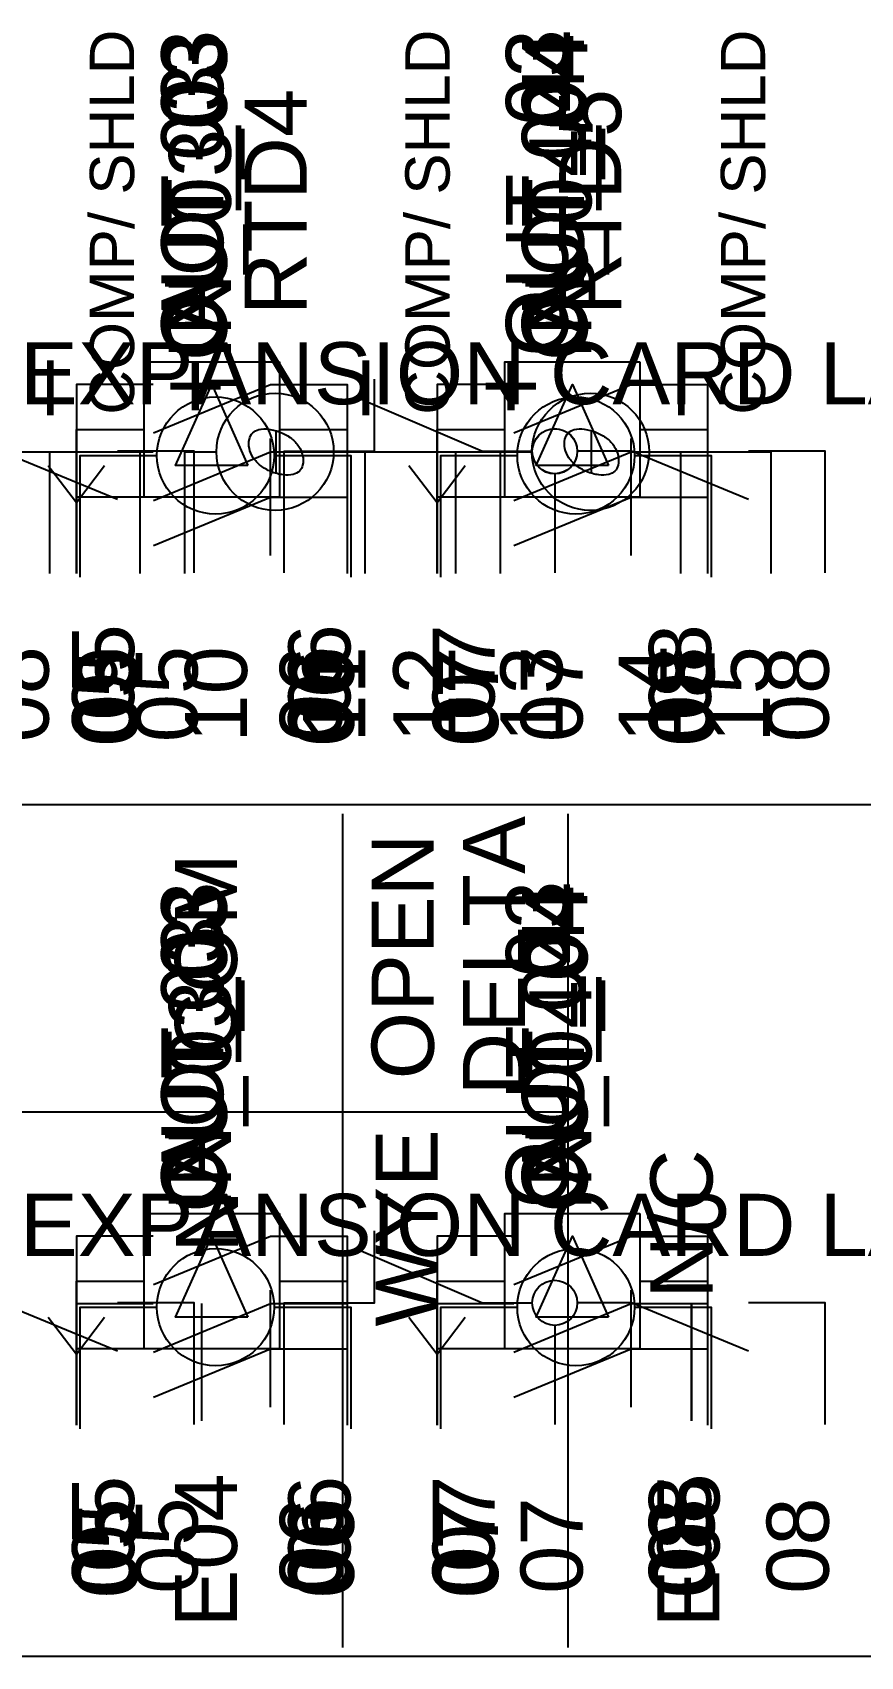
# Model space of a CAD drawing. Extents: x 0.5 to 23.7, y 0.2 to 17.2.
# Drawn here: x 10.523 to 11.441, y 3.487 to 5.289 of the extents above; entities that cross this region are included whole.
import ezdxf

# ---------------------------------------------------------------- set-up
doc = ezdxf.new("R2010")
doc.units = 0
doc.header["$MEASUREMENT"] = 0
for name, color, linetype in [('2_01__0-__EMPTY', 7, 'CONTINUOUS'), ('2_02__B-___3__DI___4__DO__', 7, 'CONTINUOUS'), ('2_03__1-___4__DI___4__DO__', 7, 'CONTINUOUS'), ('2_04__C-___4__DI___4__DO__', 7, 'CONTINUOUS'), ('2_05__6-___4__AI____4__AO', 7, 'CONTINUOUS'), ('2_06__9-___10__RTD_INPUTS', 7, 'CONTINUOUS'), ('2_07__3-___8__DI', 7, 'CONTINUOUS'), ('2_08__D-___4__DI___3__DO__', 7, 'CONTINUOUS'), ('3_01__0-__EMPTY', 7, 'CONTINUOUS'), ('3_02__B-___3__DI___4__DO__', 7, 'CONTINUOUS'), ('3_03__1-___4__DI___4__DO__', 7, 'CONTINUOUS'), ('3_04__C-___4__DI___4__DO__', 7, 'CONTINUOUS'), ('3_05__6-___4__AI____4__AO', 7, 'CONTINUOUS'), ('3_06__3-___8__DI', 7, 'CONTINUOUS'), ('3_07__D-___4__DI___3__DO__', 7, 'CONTINUOUS'), ('4_01__0-_A-__EMPTY____1__A', 7, 'CONTINUOUS'), ('4_02__B-_A-___3__DI___4__D', 7, 'CONTINUOUS'), ('4_03__1-_A-___4__DI___4__D', 7, 'CONTINUOUS'), ('4_04__C-_A-___4__DI___4__D', 7, 'CONTINUOUS'), ('4_05__6-_A-___4__AI____4__', 7, 'CONTINUOUS'), ('4_06__9-_A-___10__RTD_INPU', 7, 'CONTINUOUS'), ('4_07__3-_A-___8__DI____1__', 7, 'CONTINUOUS'), ('4_08__D-_A-___4__DI___3__D', 7, 'CONTINUOUS'), ('4_09__0-_7-__EMPTY____1__A', 7, 'CONTINUOUS'), ('4_10__B-_7-___3__DI___4__D', 7, 'CONTINUOUS'), ('4_11__1-_7-___4__DI___4__D', 7, 'CONTINUOUS'), ('4_12__C-_7-___4__DI___4__D', 7, 'CONTINUOUS'), ('4_13__6-_7-___4__AI____4__', 7, 'CONTINUOUS'), ('4_14__9-_7-___10__RTD_INPU', 7, 'CONTINUOUS'), ('4_15__3-_7-___8__DI____1__', 7, 'CONTINUOUS'), ('4_16__D-_7-___4__DI___3__D', 7, 'CONTINUOUS'), ('6_00____DWG', 7, 'CONTINUOUS')]:
    doc.layers.add(name, color=color, linetype=linetype)
doc.styles.add('ARIAL', font='arial.ttf')

msp = doc.modelspace()

# ---------------------------------------------------------------- linework, layer by layer
at = {"layer": '2_02__B-___3__DI___4__DO__'}
for points in [[(10.5716, 4.6884), (10.5716, 4.8234), (10.6567, 4.8234)], [(10.6568, 4.7697), (10.7867, 4.8234), (10.8717, 4.8234), (10.8717, 4.6884)], [(10.9716, 4.6884), (10.9716, 4.8234), (11.0567, 4.8234)], [(11.0568, 4.7697), (11.1867, 4.8234), (11.2717, 4.8234), (11.2717, 4.6884)]]:
    msp.add_lwpolyline(points, dxfattribs=at)
at = {"layer": '2_03__1-___4__DI___4__DO__'}
for points in [[(10.5716, 4.6884), (10.5716, 4.8234), (10.6567, 4.8234)], [(10.6568, 4.7697), (10.7867, 4.8234), (10.8717, 4.8234), (10.8717, 4.6884)], [(10.9716, 4.6884), (10.9716, 4.8234), (11.0567, 4.8234)], [(11.0568, 4.7697), (11.1867, 4.8234), (11.2717, 4.8234), (11.2717, 4.6884)]]:
    msp.add_lwpolyline(points, dxfattribs=at)
at = {"layer": '2_04__C-___4__DI___4__DO__'}
for points in [[(10.6567, 4.8984), (10.5716, 4.8984), (10.5716, 4.6884)], [(10.6568, 4.8448), (10.7867, 4.8984), (10.8717, 4.8984), (10.8717, 4.7734)], [(11.0567, 4.8984), (10.9716, 4.8984), (10.9716, 4.6884)], [(11.0568, 4.8448), (11.1867, 4.8984), (11.2717, 4.8984), (11.2717, 4.7734)], [(10.7867, 4.7084), (10.7867, 4.8384)], [(11.1867, 4.7084), (11.1867, 4.8384)], [(10.6567, 4.7734), (10.5716, 4.7734)], [(10.6568, 4.7198), (10.7867, 4.7734), (10.8717, 4.7734), (10.8717, 4.6884)], [(11.0567, 4.7734), (10.9716, 4.7734)], [(11.0568, 4.7198), (11.1867, 4.7734), (11.2717, 4.7734), (11.2717, 4.6884)]]:
    msp.add_lwpolyline(points, dxfattribs=at)
at = {"layer": '2_05__6-___4__AI____4__AO'}
for points in [[(10.7966, 4.9234), (10.7966, 4.7734), (10.6466, 4.7734), (10.6466, 4.9234), (10.7966, 4.9234)], [(11.1966, 4.9234), (11.1966, 4.7734), (11.0466, 4.7734), (11.0466, 4.9234), (11.1966, 4.9234)], [(10.7615, 4.8084), (10.6815, 4.8084), (10.7215, 4.8984), (10.7615, 4.8084)], [(11.1616, 4.8084), (11.0816, 4.8084), (11.1216, 4.8984), (11.1616, 4.8084)], [(10.5715, 4.7134), (10.5715, 4.8484), (10.6465, 4.8484)], [(10.7966, 4.8484), (10.8717, 4.8484), (10.8717, 4.7134)], [(10.9716, 4.7134), (10.9715, 4.8484), (11.0466, 4.8484)], [(11.1966, 4.8484), (11.2717, 4.8484), (11.2717, 4.7134)], [(10.5403, 4.8084), (10.5715, 4.7672), (10.6027, 4.8084)], [(10.9403, 4.8084), (10.9716, 4.7672), (11.0028, 4.8084)]]:
    msp.add_lwpolyline(points, dxfattribs=at)
at = {"layer": '2_06__9-___10__RTD_INPUTS'}
for points in [[(10.7633, 4.8378, -0.142809), (10.767, 4.8445, -0.133591), (10.7738, 4.8482, -0.092808), (10.7848, 4.8487, -0.064862), (10.7984, 4.8451, -0.069413), (10.81, 4.8384, -0.080606), (10.8181, 4.8296, -0.095091), (10.8224, 4.8194, -0.105199), (10.8224, 4.8088, -0.143025), (10.8188, 4.8022, -0.13326), (10.8119, 4.7985, -0.092572), (10.801, 4.798, -0.064853), (10.7873, 4.8017, -0.069271), (10.7758, 4.8083, -0.080417), (10.7676, 4.8171, -0.095121), (10.7633, 4.8273, -0.105163)], [(11.1133, 4.8378, -0.142809), (11.117, 4.8445, -0.133591), (11.1238, 4.8482, -0.092808), (11.1348, 4.8487, -0.064862), (11.1484, 4.8451, -0.069413), (11.16, 4.8384, -0.080606), (11.1681, 4.8296, -0.095091), (11.1724, 4.8194, -0.105199), (11.1724, 4.8088, -0.143025), (11.1688, 4.8022, -0.13326), (11.1619, 4.7985, -0.092572), (11.151, 4.798, -0.064853), (11.1373, 4.8017, -0.069271), (11.1258, 4.8083, -0.080417), (11.1176, 4.8171, -0.095121), (11.1133, 4.8273, -0.105163)]]:
    msp.add_lwpolyline(points, format="xyb", close=True, dxfattribs=at)
for points in [[(10.7929, 4.7997), (10.7929, 4.847)], [(11.1429, 4.7997), (11.1429, 4.847)], [(10.5067, 4.8234), (10.6418, 4.8234), (10.6418, 4.6884)], [(10.5418, 4.6884), (10.5418, 4.8234)], [(10.6918, 4.6886), (10.6918, 4.8236), (10.7268, 4.8236)], [(10.8567, 4.8236), (10.9918, 4.8236), (10.9918, 4.6886)], [(10.8918, 4.6886), (10.8918, 4.8236)], [(11.0418, 4.6887), (11.0418, 4.8236), (11.0768, 4.8236)], [(11.2068, 4.8236), (11.3418, 4.8236), (11.3418, 4.6887)], [(11.2418, 4.6887), (11.2418, 4.8236)]]:
    msp.add_lwpolyline(points, dxfattribs=at)
for centre in [(10.7918, 4.8236), (11.1418, 4.8236)]:
    msp.add_circle(centre, 0.065, dxfattribs=at)
at = {"layer": '2_07__3-___8__DI'}
for points in [[(10.5758, 4.6845), (10.5758, 4.8195), (10.6608, 4.8195)], [(10.7908, 4.8195), (10.8758, 4.8195), (10.8758, 4.6845)], [(10.9757, 4.6845), (10.9756, 4.8195), (11.0606, 4.8195)], [(11.1906, 4.8195), (11.2756, 4.8195), (11.2756, 4.6845)]]:
    msp.add_lwpolyline(points, dxfattribs=at)
for centre in [(10.7258, 4.8195), (11.1256, 4.8195)]:
    msp.add_circle(centre, 0.065, dxfattribs=at)
at = {"layer": '2_08__D-___4__DI___3__DO__'}
for points in [[(10.802, 4.6893), (10.802, 4.8243), (10.9021, 4.8243), (10.9021, 4.8243), (10.9021, 4.9043)], [(10.8821, 4.8843), (11.0221, 4.8243), (11.0771, 4.8243)], [(10.617, 4.7706), (10.487, 4.8243), (10.427, 4.8243)], [(10.7021, 4.6893), (10.7021, 4.8243), (10.617, 4.8243)], [(11.3171, 4.7706), (11.1871, 4.8243), (11.1271, 4.8243)], [(11.4022, 4.6893), (11.4022, 4.8243), (11.3171, 4.8243)], [(11.1021, 4.7993), (11.1021, 4.6893)]]:
    msp.add_lwpolyline(points, dxfattribs=at)
msp.add_circle((11.1021, 4.8243), 0.025, dxfattribs=at)
at = {"layer": '3_02__B-___3__DI___4__DO__'}
for points in [[(10.5716, 3.7434), (10.5716, 3.8784), (10.6567, 3.8784)], [(10.6568, 3.8247), (10.7867, 3.8784), (10.8717, 3.8784), (10.8717, 3.7434)], [(10.9716, 3.7434), (10.9716, 3.8784), (11.0567, 3.8784)], [(11.0568, 3.8247), (11.1867, 3.8784), (11.2717, 3.8784), (11.2717, 3.7434)]]:
    msp.add_lwpolyline(points, dxfattribs=at)
at = {"layer": '3_03__1-___4__DI___4__DO__'}
for points in [[(10.5716, 3.7434), (10.5716, 3.8784), (10.6567, 3.8784)], [(10.6568, 3.8247), (10.7867, 3.8784), (10.8717, 3.8784), (10.8717, 3.7434)], [(10.9716, 3.7434), (10.9716, 3.8784), (11.0567, 3.8784)], [(11.0568, 3.8247), (11.1867, 3.8784), (11.2717, 3.8784), (11.2717, 3.7434)]]:
    msp.add_lwpolyline(points, dxfattribs=at)
at = {"layer": '3_04__C-___4__DI___4__DO__'}
for points in [[(10.6567, 3.9534), (10.5716, 3.9534), (10.5716, 3.7434)], [(10.6568, 3.8998), (10.7867, 3.9534), (10.8717, 3.9534), (10.8717, 3.8284)], [(11.0567, 3.9534), (10.9716, 3.9534), (10.9716, 3.7434)], [(11.0568, 3.8998), (11.1867, 3.9534), (11.2717, 3.9534), (11.2717, 3.8284)], [(10.7867, 3.7634), (10.7867, 3.8934)], [(11.1867, 3.7634), (11.1867, 3.8934)], [(10.6567, 3.8284), (10.5716, 3.8284)], [(10.6568, 3.7747), (10.7867, 3.8284), (10.8717, 3.8284), (10.8717, 3.7434)], [(11.0567, 3.8284), (10.9716, 3.8284)], [(11.0568, 3.7747), (11.1867, 3.8284), (11.2717, 3.8284), (11.2717, 3.7434)]]:
    msp.add_lwpolyline(points, dxfattribs=at)
at = {"layer": '3_05__6-___4__AI____4__AO'}
for points in [[(10.7966, 3.9783), (10.7966, 3.8284), (10.6466, 3.8284), (10.6466, 3.9783), (10.7966, 3.9783)], [(11.1966, 3.9783), (11.1966, 3.8284), (11.0466, 3.8284), (11.0466, 3.9783), (11.1966, 3.9783)], [(10.7615, 3.8634), (10.6815, 3.8634), (10.7215, 3.9534), (10.7615, 3.8634)], [(11.1616, 3.8634), (11.0816, 3.8634), (11.1216, 3.9534), (11.1616, 3.8634)], [(10.5715, 3.7684), (10.5715, 3.9034), (10.6465, 3.9034)], [(10.7966, 3.9034), (10.8717, 3.9034), (10.8717, 3.7684)], [(10.9716, 3.7684), (10.9715, 3.9034), (11.0466, 3.9034)], [(11.1966, 3.9034), (11.2717, 3.9034), (11.2717, 3.7684)], [(10.5403, 3.8634), (10.5715, 3.8222), (10.6027, 3.8634)], [(10.9403, 3.8634), (10.9716, 3.8222), (11.0028, 3.8634)]]:
    msp.add_lwpolyline(points, dxfattribs=at)
at = {"layer": '3_06__3-___8__DI'}
for points in [[(10.5758, 3.7395), (10.5758, 3.8745), (10.6608, 3.8745)], [(10.7908, 3.8745), (10.8758, 3.8745), (10.8758, 3.7395)], [(10.9757, 3.7395), (10.9756, 3.8745), (11.0606, 3.8745)], [(11.1906, 3.8745), (11.2756, 3.8745), (11.2756, 3.7395)]]:
    msp.add_lwpolyline(points, dxfattribs=at)
for centre in [(10.7258, 3.8745), (11.1256, 3.8745)]:
    msp.add_circle(centre, 0.065, dxfattribs=at)
at = {"layer": '3_07__D-___4__DI___3__DO__'}
for points in [[(10.802, 3.7443), (10.802, 3.8793), (10.9021, 3.8793), (10.9021, 3.8793), (10.9021, 3.9593)], [(10.8821, 3.9393), (11.0221, 3.8793), (11.0771, 3.8793)], [(10.617, 3.8256), (10.487, 3.8793), (10.427, 3.8793)], [(10.7021, 3.7443), (10.7021, 3.8793), (10.617, 3.8793)], [(11.3171, 3.8256), (11.1871, 3.8793), (11.1271, 3.8793)], [(11.4022, 3.7443), (11.4022, 3.8793), (11.3171, 3.8793)], [(11.1021, 3.8543), (11.1021, 3.7443)]]:
    msp.add_lwpolyline(points, dxfattribs=at)
msp.add_circle((11.1021, 3.8793), 0.025, dxfattribs=at)
at = {"layer": '4_02__B-_A-___3__DI___4__D'}
for points in [[(10.5716, 4.6884), (10.5716, 4.8234), (10.6567, 4.8234)], [(10.6568, 4.7697), (10.7867, 4.8234), (10.8717, 4.8234), (10.8717, 4.6884)], [(10.9716, 4.6884), (10.9716, 4.8234), (11.0567, 4.8234)], [(11.0568, 4.7697), (11.1867, 4.8234), (11.2717, 4.8234), (11.2717, 4.6884)]]:
    msp.add_lwpolyline(points, dxfattribs=at)
at = {"layer": '4_03__1-_A-___4__DI___4__D'}
for points in [[(10.5716, 4.6884), (10.5716, 4.8234), (10.6567, 4.8234)], [(10.6568, 4.7697), (10.7867, 4.8234), (10.8717, 4.8234), (10.8717, 4.6884)], [(10.9716, 4.6884), (10.9716, 4.8234), (11.0567, 4.8234)], [(11.0568, 4.7697), (11.1867, 4.8234), (11.2717, 4.8234), (11.2717, 4.6884)]]:
    msp.add_lwpolyline(points, dxfattribs=at)
at = {"layer": '4_04__C-_A-___4__DI___4__D'}
for points in [[(10.6567, 4.8984), (10.5716, 4.8984), (10.5716, 4.6884)], [(10.6568, 4.8448), (10.7867, 4.8984), (10.8717, 4.8984), (10.8717, 4.7734)], [(11.0567, 4.8984), (10.9716, 4.8984), (10.9716, 4.6884)], [(11.0568, 4.8448), (11.1867, 4.8984), (11.2717, 4.8984), (11.2717, 4.7734)], [(10.7867, 4.7084), (10.7867, 4.8384)], [(11.1867, 4.7084), (11.1867, 4.8384)], [(10.6567, 4.7734), (10.5716, 4.7734)], [(10.6568, 4.7197), (10.7867, 4.7734), (10.8717, 4.7734), (10.8717, 4.6884)], [(11.0567, 4.7734), (10.9716, 4.7734)], [(11.0568, 4.7197), (11.1867, 4.7734), (11.2717, 4.7734), (11.2717, 4.6884)]]:
    msp.add_lwpolyline(points, dxfattribs=at)
at = {"layer": '4_05__6-_A-___4__AI____4__'}
for points in [[(10.7966, 4.9234), (10.7966, 4.7734), (10.6466, 4.7734), (10.6466, 4.9234), (10.7966, 4.9234)], [(11.1966, 4.9234), (11.1966, 4.7734), (11.0466, 4.7734), (11.0466, 4.9234), (11.1966, 4.9234)], [(10.7615, 4.8084), (10.6815, 4.8084), (10.7215, 4.8984), (10.7615, 4.8084)], [(11.1616, 4.8084), (11.0816, 4.8084), (11.1216, 4.8984), (11.1616, 4.8084)], [(10.5715, 4.7134), (10.5715, 4.8484), (10.6465, 4.8484)], [(10.7966, 4.8484), (10.8717, 4.8484), (10.8717, 4.7134)], [(10.9716, 4.7134), (10.9715, 4.8484), (11.0466, 4.8484)], [(11.1966, 4.8484), (11.2717, 4.8484), (11.2717, 4.7134)], [(10.5403, 4.8084), (10.5715, 4.7672), (10.6027, 4.8084)], [(10.9403, 4.8084), (10.9716, 4.7672), (11.0028, 4.8084)]]:
    msp.add_lwpolyline(points, dxfattribs=at)
at = {"layer": '4_06__9-_A-___10__RTD_INPU'}
for points in [[(10.7633, 4.8378, -0.142809), (10.767, 4.8445, -0.133591), (10.7738, 4.8482, -0.092808), (10.7848, 4.8487, -0.064862), (10.7984, 4.845, -0.069413), (10.81, 4.8384, -0.080606), (10.8181, 4.8296, -0.095091), (10.8224, 4.8194, -0.105199), (10.8224, 4.8088, -0.143025), (10.8188, 4.8022, -0.13326), (10.8119, 4.7985, -0.092572), (10.801, 4.798, -0.064853), (10.7873, 4.8017, -0.069271), (10.7758, 4.8083, -0.080417), (10.7676, 4.8171, -0.095121), (10.7633, 4.8273, -0.105163)], [(11.1133, 4.8378, -0.142809), (11.117, 4.8445, -0.133591), (11.1238, 4.8482, -0.092808), (11.1348, 4.8487, -0.064862), (11.1484, 4.845, -0.069413), (11.16, 4.8384, -0.080606), (11.1681, 4.8296, -0.095091), (11.1724, 4.8194, -0.105199), (11.1724, 4.8088, -0.143025), (11.1688, 4.8022, -0.13326), (11.1619, 4.7985, -0.092572), (11.151, 4.798, -0.064853), (11.1373, 4.8017, -0.069271), (11.1258, 4.8083, -0.080417), (11.1176, 4.8171, -0.095121), (11.1133, 4.8273, -0.105163)]]:
    msp.add_lwpolyline(points, format="xyb", close=True, dxfattribs=at)
for points in [[(10.7929, 4.7997), (10.7929, 4.847)], [(11.1429, 4.7997), (11.1429, 4.847)], [(10.5067, 4.8234), (10.6418, 4.8234), (10.6418, 4.6884)], [(10.5418, 4.6884), (10.5418, 4.8234)], [(10.6918, 4.6886), (10.6918, 4.8236), (10.7268, 4.8236)], [(10.8567, 4.8236), (10.9918, 4.8236), (10.9918, 4.6886)], [(10.8918, 4.6886), (10.8918, 4.8236)], [(11.0418, 4.6887), (11.0418, 4.8236), (11.0768, 4.8236)], [(11.2068, 4.8236), (11.3418, 4.8236), (11.3418, 4.6887)], [(11.2418, 4.6887), (11.2418, 4.8236)]]:
    msp.add_lwpolyline(points, dxfattribs=at)
for centre in [(10.7918, 4.8236), (11.1418, 4.8236)]:
    msp.add_circle(centre, 0.065, dxfattribs=at)
at = {"layer": '4_07__3-_A-___8__DI____1__'}
for points in [[(10.5758, 4.6845), (10.5758, 4.8195), (10.6608, 4.8195)], [(10.7908, 4.8195), (10.8758, 4.8195), (10.8758, 4.6845)], [(10.9757, 4.6845), (10.9756, 4.8195), (11.0606, 4.8195)], [(11.1906, 4.8195), (11.2756, 4.8195), (11.2756, 4.6845)]]:
    msp.add_lwpolyline(points, dxfattribs=at)
for centre in [(10.7258, 4.8195), (11.1256, 4.8195)]:
    msp.add_circle(centre, 0.065, dxfattribs=at)
at = {"layer": '4_08__D-_A-___4__DI___3__D'}
for points in [[(10.802, 4.6892), (10.802, 4.8243), (10.9021, 4.8243), (10.9021, 4.8243), (10.9021, 4.9043)], [(10.8821, 4.8843), (11.0221, 4.8243), (11.0771, 4.8243)], [(10.617, 4.7706), (10.487, 4.8243), (10.427, 4.8243)], [(10.7021, 4.6893), (10.7021, 4.8243), (10.617, 4.8243)], [(11.3171, 4.7706), (11.1871, 4.8243), (11.1271, 4.8243)], [(11.4022, 4.6893), (11.4022, 4.8243), (11.3171, 4.8243)], [(11.1021, 4.7993), (11.1021, 4.6893)]]:
    msp.add_lwpolyline(points, dxfattribs=at)
msp.add_circle((11.1021, 4.8243), 0.025, dxfattribs=at)
at = {"layer": '4_09__0-_7-__EMPTY____1__A'}
for points in [[(10.8671, 3.4968), (10.8671, 4.4218)], [(11.1171, 3.4968), (11.1171, 4.4218)], [(9.7129, 4.0914), (11.1171, 4.0914)], [(10.7106, 3.7484), (10.7106, 3.8784)], [(11.254, 3.7484), (11.254, 3.8785)]]:
    msp.add_lwpolyline(points, dxfattribs=at)
at = {"layer": '4_10__B-_7-___3__DI___4__D'}
for points in [[(10.5716, 4.6884), (10.5716, 4.8234), (10.6567, 4.8234)], [(10.6568, 4.7697), (10.7867, 4.8234), (10.8717, 4.8234), (10.8717, 4.6884)], [(10.9716, 4.6884), (10.9716, 4.8234), (11.0567, 4.8234)], [(11.0568, 4.7697), (11.1867, 4.8234), (11.2717, 4.8234), (11.2717, 4.6884)], [(10.8671, 3.4968), (10.8671, 4.4218)], [(11.1171, 3.4968), (11.1171, 4.4218)], [(9.7129, 4.0914), (11.1171, 4.0914)], [(10.7106, 3.7484), (10.7106, 3.8784)], [(11.254, 3.7484), (11.254, 3.8785)]]:
    msp.add_lwpolyline(points, dxfattribs=at)
at = {"layer": '4_11__1-_7-___4__DI___4__D'}
for points in [[(10.5716, 4.6884), (10.5716, 4.8234), (10.6567, 4.8234)], [(10.6568, 4.7697), (10.7867, 4.8234), (10.8717, 4.8234), (10.8717, 4.6884)], [(10.9716, 4.6884), (10.9716, 4.8234), (11.0567, 4.8234)], [(11.0568, 4.7697), (11.1867, 4.8234), (11.2717, 4.8234), (11.2717, 4.6884)], [(10.8671, 3.4968), (10.8671, 4.4218)], [(11.1171, 3.4968), (11.1171, 4.4218)], [(9.7129, 4.0914), (11.1171, 4.0914)], [(10.7106, 3.7484), (10.7106, 3.8784)], [(11.2539, 3.7484), (11.2539, 3.8785)]]:
    msp.add_lwpolyline(points, dxfattribs=at)
at = {"layer": '4_12__C-_7-___4__DI___4__D'}
for points in [[(10.6567, 4.8984), (10.5716, 4.8984), (10.5716, 4.6884)], [(10.6568, 4.8448), (10.7867, 4.8984), (10.8717, 4.8984), (10.8717, 4.7734)], [(11.0567, 4.8984), (10.9716, 4.8984), (10.9716, 4.6884)], [(11.0568, 4.8448), (11.1867, 4.8984), (11.2717, 4.8984), (11.2717, 4.7734)], [(10.7867, 4.7084), (10.7867, 4.8384)], [(11.1867, 4.7084), (11.1867, 4.8384)], [(10.6567, 4.7734), (10.5716, 4.7734)], [(10.6568, 4.7198), (10.7867, 4.7734), (10.8717, 4.7734), (10.8717, 4.6884)], [(11.0567, 4.7734), (10.9716, 4.7734)], [(11.0568, 4.7198), (11.1867, 4.7734), (11.2717, 4.7734), (11.2717, 4.6884)], [(10.8671, 3.4968), (10.8671, 4.4218)], [(11.1171, 3.4968), (11.1171, 4.4218)], [(9.713, 4.0914), (11.1171, 4.0914)], [(10.7107, 3.7484), (10.7107, 3.8784)], [(11.254, 3.7484), (11.254, 3.8785)]]:
    msp.add_lwpolyline(points, dxfattribs=at)
at = {"layer": '4_13__6-_7-___4__AI____4__'}
for points in [[(10.7966, 4.9234), (10.7966, 4.7734), (10.6466, 4.7734), (10.6466, 4.9234), (10.7966, 4.9234)], [(11.1966, 4.9234), (11.1966, 4.7734), (11.0466, 4.7734), (11.0466, 4.9234), (11.1966, 4.9234)], [(10.7615, 4.8084), (10.6815, 4.8084), (10.7215, 4.8984), (10.7615, 4.8084)], [(11.1616, 4.8084), (11.0816, 4.8084), (11.1216, 4.8984), (11.1616, 4.8084)], [(10.5715, 4.7134), (10.5715, 4.8484), (10.6465, 4.8484)], [(10.7966, 4.8484), (10.8717, 4.8484), (10.8717, 4.7134)], [(10.9716, 4.7134), (10.9715, 4.8484), (11.0466, 4.8484)], [(11.1966, 4.8484), (11.2717, 4.8484), (11.2717, 4.7134)], [(10.5403, 4.8084), (10.5715, 4.7672), (10.6027, 4.8084)], [(10.9403, 4.8084), (10.9716, 4.7672), (11.0028, 4.8084)], [(10.8671, 3.4968), (10.8671, 4.4218)], [(11.1171, 3.4968), (11.1171, 4.4218)], [(9.7129, 4.0914), (11.1171, 4.0914)], [(10.7106, 3.7484), (10.7106, 3.8784)], [(11.254, 3.7484), (11.254, 3.8785)]]:
    msp.add_lwpolyline(points, dxfattribs=at)
at = {"layer": '4_14__9-_7-___10__RTD_INPU'}
for points in [[(10.7633, 4.8378, -0.142809), (10.767, 4.8445, -0.133591), (10.7738, 4.8482, -0.092808), (10.7848, 4.8487, -0.064862), (10.7984, 4.8451, -0.069413), (10.81, 4.8384, -0.080606), (10.8181, 4.8296, -0.095091), (10.8224, 4.8194, -0.105199), (10.8224, 4.8088, -0.143025), (10.8188, 4.8022, -0.13326), (10.8119, 4.7985, -0.092572), (10.801, 4.798, -0.064853), (10.7873, 4.8017, -0.069271), (10.7758, 4.8083, -0.080417), (10.7676, 4.8171, -0.095121), (10.7633, 4.8273, -0.105163)], [(11.1133, 4.8378, -0.142809), (11.117, 4.8445, -0.133591), (11.1238, 4.8482, -0.092808), (11.1348, 4.8487, -0.064862), (11.1484, 4.8451, -0.069413), (11.16, 4.8384, -0.080606), (11.1681, 4.8296, -0.095091), (11.1724, 4.8194, -0.105199), (11.1724, 4.8088, -0.143025), (11.1688, 4.8022, -0.13326), (11.1619, 4.7985, -0.092572), (11.151, 4.798, -0.064853), (11.1373, 4.8017, -0.069271), (11.1258, 4.8083, -0.080417), (11.1176, 4.8171, -0.095121), (11.1133, 4.8273, -0.105163)]]:
    msp.add_lwpolyline(points, format="xyb", close=True, dxfattribs=at)
for points in [[(10.7929, 4.7997), (10.7929, 4.847)], [(11.1429, 4.7997), (11.1429, 4.847)], [(10.5067, 4.8234), (10.6418, 4.8234), (10.6418, 4.6884)], [(10.5418, 4.6884), (10.5418, 4.8234)], [(10.6918, 4.6886), (10.6918, 4.8236), (10.7268, 4.8236)], [(10.8567, 4.8236), (10.9918, 4.8236), (10.9918, 4.6886)], [(10.8918, 4.6886), (10.8918, 4.8236)], [(11.0418, 4.6887), (11.0418, 4.8236), (11.0768, 4.8236)], [(11.2068, 4.8236), (11.3418, 4.8236), (11.3418, 4.6887)], [(11.2418, 4.6887), (11.2418, 4.8236)], [(10.8671, 3.4968), (10.8671, 4.4218)], [(11.1171, 3.4968), (11.1171, 4.4218)], [(9.713, 4.0914), (11.1171, 4.0914)], [(10.7107, 3.7484), (10.7107, 3.8784)], [(11.254, 3.7484), (11.254, 3.8785)]]:
    msp.add_lwpolyline(points, dxfattribs=at)
for centre in [(10.7918, 4.8236), (11.1418, 4.8236)]:
    msp.add_circle(centre, 0.065, dxfattribs=at)
at = {"layer": '4_15__3-_7-___8__DI____1__'}
for points in [[(10.5758, 4.6845), (10.5758, 4.8195), (10.6608, 4.8195)], [(10.7908, 4.8195), (10.8758, 4.8195), (10.8758, 4.6845)], [(10.9757, 4.6845), (10.9756, 4.8195), (11.0606, 4.8195)], [(11.1906, 4.8195), (11.2756, 4.8195), (11.2756, 4.6845)], [(10.8671, 3.4968), (10.8671, 4.4218)], [(11.1171, 3.4968), (11.1171, 4.4218)], [(9.7129, 4.0914), (11.1171, 4.0914)], [(10.7106, 3.7484), (10.7106, 3.8784)], [(11.254, 3.7484), (11.254, 3.8785)]]:
    msp.add_lwpolyline(points, dxfattribs=at)
for centre in [(10.7258, 4.8195), (11.1256, 4.8195)]:
    msp.add_circle(centre, 0.065, dxfattribs=at)
at = {"layer": '4_16__D-_7-___4__DI___3__D'}
for points in [[(10.802, 4.6892), (10.802, 4.8243), (10.9021, 4.8243), (10.9021, 4.8242), (10.9021, 4.9042)], [(10.8821, 4.8843), (11.0221, 4.8242), (11.0771, 4.8242)], [(10.617, 4.7706), (10.487, 4.8242), (10.427, 4.8242)], [(10.7021, 4.6893), (10.7021, 4.8242), (10.617, 4.8242)], [(11.3171, 4.7706), (11.1871, 4.8242), (11.1271, 4.8242)], [(11.4022, 4.6893), (11.4022, 4.8242), (11.3171, 4.8242)], [(11.1021, 4.7993), (11.1021, 4.6893)], [(10.8671, 3.4968), (10.8671, 4.4218)], [(11.1171, 3.4968), (11.1171, 4.4218)], [(9.7129, 4.0914), (11.1171, 4.0914)], [(10.7106, 3.7484), (10.7106, 3.8784)], [(11.254, 3.7484), (11.254, 3.8785)]]:
    msp.add_lwpolyline(points, dxfattribs=at)
msp.add_circle((11.1021, 4.8242), 0.025, dxfattribs=at)
at = {"layer": '6_00____DWG'}
for points in [[(13.2659, 4.4318), (9.396, 4.4318)], [(13.2659, 3.4868), (9.396, 3.4868)]]:
    msp.add_lwpolyline(points, dxfattribs=at)

# ---------------------------------------------------------------- texts
at = {"layer": '2_01__0-__EMPTY', "style": 'ARIAL'}
msp.add_text('PLACE EXPANSION CARD LABEL HERE', height=0.068833, dxfattribs=at).set_placement((10.1669, 4.8764))
at = {"layer": '2_02__B-___3__DI___4__DO__', "style": 'ARIAL'}
for s, p in [('OUT_03', (10.7344, 4.9284)), ('OUT_04', (11.1344, 4.9284)), ('05', (10.6355, 4.5005)), ('06', (10.8753, 4.5005)), ('07', (11.0353, 4.5005)), ('08', (11.2753, 4.5005))]:
    msp.add_text(s, height=0.06883, rotation=90, dxfattribs=at).set_placement(p)
at = {"layer": '2_03__1-___4__DI___4__DO__', "style": 'ARIAL'}
for s, p in [('OUT_03', (10.7344, 4.9284)), ('OUT_04', (11.1344, 4.9284)), ('05', (10.6355, 4.5005)), ('06', (10.8753, 4.5005)), ('07', (11.0353, 4.5005)), ('08', (11.2753, 4.5005))]:
    msp.add_text(s, height=0.06883, rotation=90, dxfattribs=at).set_placement(p)
at = {"layer": '2_04__C-___4__DI___4__DO__', "style": 'ARIAL'}
for s, p in [('OUT_03', (10.7384, 4.9246)), ('OUT_04', (11.1384, 4.9246)), ('05', (10.6394, 4.4967)), ('06', (10.8793, 4.4967)), ('07', (11.0393, 4.4967)), ('08', (11.2793, 4.4967))]:
    msp.add_text(s, height=0.06883, rotation=90, dxfattribs=at).set_placement(p)
at = {"layer": '2_05__6-___4__AI____4__AO', "style": 'ARIAL'}
for s, p in [('AO_03', (10.7344, 4.9542)), ('AO_04', (11.1344, 4.9542)), ('05', (10.6355, 4.5254)), ('06', (10.8754, 4.5254)), ('07', (11.0354, 4.5254)), ('08', (11.2754, 4.5254))]:
    msp.add_text(s, height=0.06883, rotation=90, dxfattribs=at).set_placement(p)
at = {"layer": '2_06__9-___10__RTD_INPUTS', "style": 'ARIAL'}
for s, height, p in [('COMP/ SHLD', 0.04917, (10.6355, 4.8647)), ('COMP/ SHLD', 0.04917, (10.9855, 4.8647)), ('COMP/ SHLD', 0.04917, (11.3355, 4.8647)), ('RTD4', 0.06883, (10.8269, 4.9752)), ('RTD5', 0.06883, (11.1758, 4.9752)), ('–', 0.0787, (10.5715, 4.8642)), ('+', 0.0787, (10.7415, 4.8644)), ('–', 0.0787, (10.9215, 4.8642)), ('+', 0.0787, (11.0915, 4.8644)), ('–', 0.0787, (11.2715, 4.8642)), ('08', 0.06883, (10.5407, 4.501)), ('09', 0.06883, (10.6407, 4.501)), ('10', 0.06883, (10.7607, 4.501)), ('11', 0.06883, (10.8918, 4.501)), ('12', 0.06883, (10.9918, 4.501)), ('13', 0.06883, (11.1107, 4.501)), ('14', 0.06883, (11.2418, 4.501)), ('15', 0.06883, (11.3407, 4.501))]:
    msp.add_text(s, height=height, rotation=90, dxfattribs=at).set_placement(p)
at = {"layer": '2_07__3-___8__DI', "style": 'ARIAL'}
for s, p in [('IN_03', (10.7428, 4.9254)), ('IN_04', (11.1428, 4.9254)), ('05', (10.6393, 4.4966)), ('06', (10.8792, 4.4966)), ('07', (11.0392, 4.4966)), ('08', (11.2792, 4.4966))]:
    msp.add_text(s, height=0.06883, rotation=90, dxfattribs=at).set_placement(p)
at = {"layer": '2_08__D-___4__DI___3__DO__', "style": 'ARIAL'}
for s, p in [('OUT_03', (11.1167, 4.9292)), ('05', (10.7059, 4.5013)), ('06', (10.8659, 4.5013)), ('07', (11.133, 4.5013)), ('08', (11.406, 4.5013))]:
    msp.add_text(s, height=0.06883, rotation=90, dxfattribs=at).set_placement(p)
at = {"layer": '3_01__0-__EMPTY', "style": 'ARIAL'}
msp.add_text('PLACE EXPANSION CARD LABEL HERE', height=0.068833, dxfattribs=at).set_placement((10.1669, 3.9314))
at = {"layer": '3_02__B-___3__DI___4__DO__', "style": 'ARIAL'}
for s, p in [('OUT_04', (11.1344, 3.9833)), ('OUT_03', (10.7344, 3.9833)), ('05', (10.6355, 3.5555)), ('06', (10.8753, 3.5555)), ('07', (11.0353, 3.5555)), ('08', (11.2753, 3.5555))]:
    msp.add_text(s, height=0.06883, rotation=90, dxfattribs=at).set_placement(p)
at = {"layer": '3_03__1-___4__DI___4__DO__', "style": 'ARIAL'}
for s, p in [('OUT_04', (11.1344, 3.9833)), ('OUT_03', (10.7344, 3.9833)), ('05', (10.6355, 3.5555)), ('06', (10.8753, 3.5555)), ('07', (11.0353, 3.5555)), ('08', (11.2753, 3.5555))]:
    msp.add_text(s, height=0.06883, rotation=90, dxfattribs=at).set_placement(p)
at = {"layer": '3_04__C-___4__DI___4__DO__', "style": 'ARIAL'}
for s, p in [('OUT_03', (10.7384, 3.9795)), ('OUT_04', (11.1384, 3.9795)), ('05', (10.6394, 3.5517)), ('06', (10.8793, 3.5517)), ('07', (11.0393, 3.5517)), ('08', (11.2793, 3.5517))]:
    msp.add_text(s, height=0.06883, rotation=90, dxfattribs=at).set_placement(p)
at = {"layer": '3_05__6-___4__AI____4__AO', "style": 'ARIAL'}
for s, p in [('AO_03', (10.7344, 4.0092)), ('AO_04', (11.1344, 4.0092)), ('05', (10.6355, 3.5804)), ('06', (10.8754, 3.5804)), ('07', (11.0354, 3.5804)), ('08', (11.2754, 3.5804))]:
    msp.add_text(s, height=0.06883, rotation=90, dxfattribs=at).set_placement(p)
at = {"layer": '3_06__3-___8__DI', "style": 'ARIAL'}
for s, p in [('IN_03', (10.7428, 3.9804)), ('IN_04', (11.1428, 3.9804)), ('05', (10.6393, 3.5515)), ('06', (10.8792, 3.5515)), ('07', (11.0392, 3.5515)), ('08', (11.2792, 3.5515))]:
    msp.add_text(s, height=0.06883, rotation=90, dxfattribs=at).set_placement(p)
at = {"layer": '3_07__D-___4__DI___3__DO__', "style": 'ARIAL'}
for s, p in [('OUT_03', (11.1167, 3.9842)), ('05', (10.7059, 3.5564)), ('06', (10.8659, 3.5564)), ('07', (11.133, 3.5564)), ('08', (11.406, 3.5564))]:
    msp.add_text(s, height=0.06883, rotation=90, dxfattribs=at).set_placement(p)
at = {"layer": '4_01__0-_A-__EMPTY____1__A', "style": 'ARIAL'}
msp.add_text('PLACE EXPANSION CARD LABEL HERE', height=0.068833, dxfattribs=at).set_placement((10.1669, 4.8764))
at = {"layer": '4_02__B-_A-___3__DI___4__D', "style": 'ARIAL'}
for s, p in [('OUT_03', (10.7344, 4.9283)), ('OUT_04', (11.1344, 4.9283)), ('05', (10.6355, 4.5005)), ('06', (10.8753, 4.5005)), ('07', (11.0353, 4.5005)), ('08', (11.2753, 4.5005))]:
    msp.add_text(s, height=0.06883, rotation=90, dxfattribs=at).set_placement(p)
at = {"layer": '4_03__1-_A-___4__DI___4__D', "style": 'ARIAL'}
for s, p in [('OUT_03', (10.7344, 4.9283)), ('OUT_04', (11.1344, 4.9283)), ('05', (10.6355, 4.5005)), ('06', (10.8753, 4.5005)), ('07', (11.0353, 4.5005)), ('08', (11.2753, 4.5005))]:
    msp.add_text(s, height=0.06883, rotation=90, dxfattribs=at).set_placement(p)
at = {"layer": '4_04__C-_A-___4__DI___4__D', "style": 'ARIAL'}
for s, p in [('OUT_03', (10.7384, 4.9245)), ('OUT_04', (11.1384, 4.9245)), ('05', (10.6394, 4.4967)), ('06', (10.8793, 4.4967)), ('07', (11.0393, 4.4967)), ('08', (11.2793, 4.4967))]:
    msp.add_text(s, height=0.06883, rotation=90, dxfattribs=at).set_placement(p)
at = {"layer": '4_05__6-_A-___4__AI____4__', "style": 'ARIAL'}
for s, p in [('AO_03', (10.7344, 4.9543)), ('AO_04', (11.1344, 4.9543)), ('05', (10.6355, 4.5254)), ('06', (10.8754, 4.5254)), ('07', (11.0354, 4.5254)), ('08', (11.2754, 4.5254))]:
    msp.add_text(s, height=0.06883, rotation=90, dxfattribs=at).set_placement(p)
at = {"layer": '4_06__9-_A-___10__RTD_INPU', "style": 'ARIAL'}
for s, height, p in [('COMP/ SHLD', 0.04917, (10.6355, 4.8647)), ('COMP/ SHLD', 0.04917, (10.9855, 4.8647)), ('COMP/ SHLD', 0.04917, (11.3355, 4.8647)), ('RTD4', 0.06883, (10.8269, 4.9752)), ('RTD5', 0.06883, (11.1758, 4.9752)), ('–', 0.0787, (10.5715, 4.8642)), ('+', 0.0787, (10.7415, 4.8644)), ('–', 0.0787, (10.9215, 4.8642)), ('+', 0.0787, (11.0915, 4.8644)), ('–', 0.0787, (11.2715, 4.8642)), ('08', 0.06883, (10.5407, 4.501)), ('09', 0.06883, (10.6407, 4.501)), ('10', 0.06883, (10.7607, 4.501)), ('11', 0.06883, (10.8918, 4.501)), ('12', 0.06883, (10.9918, 4.501)), ('13', 0.06883, (11.1107, 4.501)), ('14', 0.06883, (11.2418, 4.501)), ('15', 0.06883, (11.3407, 4.501))]:
    msp.add_text(s, height=height, rotation=90, dxfattribs=at).set_placement(p)
at = {"layer": '4_07__3-_A-___8__DI____1__', "style": 'ARIAL'}
for s, p in [('IN_03', (10.7428, 4.9254)), ('IN_04', (11.1428, 4.9254)), ('05', (10.6393, 4.4965)), ('06', (10.8792, 4.4965)), ('07', (11.0392, 4.4965)), ('08', (11.2792, 4.4965))]:
    msp.add_text(s, height=0.06883, rotation=90, dxfattribs=at).set_placement(p)
at = {"layer": '4_08__D-_A-___4__DI___3__D', "style": 'ARIAL'}
for s, p in [('OUT_03', (11.1167, 4.9292)), ('05', (10.7059, 4.5013)), ('06', (10.8659, 4.5013)), ('07', (11.133, 4.5013)), ('08', (11.406, 4.5013))]:
    msp.add_text(s, height=0.06883, rotation=90, dxfattribs=at).set_placement(p)
at = {"layer": '4_09__0-_7-__EMPTY____1__A', "style": 'ARIAL'}
msp.add_text('PLACE EXPANSION CARD LABEL HERE', height=0.068833, dxfattribs=at).set_placement((10.1669, 4.8764))
for s, height, p in [('DELTA', 0.06883, (11.069, 4.1095)), ('OPEN', 0.06883, (10.9679, 4.1273)), ('COM', 0.06883, (10.7496, 4.1537)), ('WYE', 0.06883, (10.9723, 3.853)), ('N/C', 0.06883, (11.2771, 3.8839)), ('N', 0.0688, (10.7507, 3.935)), ('E04', 0.06883, (10.7496, 3.519)), ('E05', 0.06883, (11.2848, 3.519))]:
    msp.add_text(s, height=height, rotation=90, dxfattribs=at).set_placement(p)
at = {"layer": '4_10__B-_7-___3__DI___4__D', "style": 'ARIAL'}
for s, height, p in [('OUT_03', 0.06883, (10.7344, 4.9284)), ('OUT_04', 0.06883, (11.1344, 4.9284)), ('05', 0.06883, (10.6355, 4.5005)), ('06', 0.06883, (10.8753, 4.5005)), ('07', 0.06883, (11.0353, 4.5005)), ('08', 0.06883, (11.2753, 4.5005)), ('DELTA', 0.06883, (11.069, 4.1095)), ('OPEN', 0.06883, (10.9679, 4.1273)), ('COM', 0.06883, (10.7496, 4.1537)), ('WYE', 0.06883, (10.9723, 3.853)), ('N/C', 0.06883, (11.2771, 3.8839)), ('N', 0.0688, (10.7507, 3.935)), ('E04', 0.06883, (10.7496, 3.519)), ('E05', 0.06883, (11.2848, 3.519))]:
    msp.add_text(s, height=height, rotation=90, dxfattribs=at).set_placement(p)
at = {"layer": '4_11__1-_7-___4__DI___4__D', "style": 'ARIAL'}
for s, height, p in [('OUT_03', 0.06883, (10.7344, 4.9284)), ('OUT_04', 0.06883, (11.1344, 4.9284)), ('05', 0.06883, (10.6355, 4.5005)), ('06', 0.06883, (10.8753, 4.5005)), ('07', 0.06883, (11.0353, 4.5005)), ('08', 0.06883, (11.2753, 4.5005)), ('DELTA', 0.06883, (11.069, 4.1095)), ('OPEN', 0.06883, (10.9678, 4.1273)), ('COM', 0.06883, (10.7495, 4.1537)), ('WYE', 0.06883, (10.9722, 3.853)), ('N/C', 0.06883, (11.277, 3.8839)), ('N', 0.0688, (10.7507, 3.935)), ('E04', 0.06883, (10.7495, 3.519)), ('E05', 0.06883, (11.2848, 3.519))]:
    msp.add_text(s, height=height, rotation=90, dxfattribs=at).set_placement(p)
at = {"layer": '4_12__C-_7-___4__DI___4__D', "style": 'ARIAL'}
for s, height, p in [('OUT_03', 0.06883, (10.7384, 4.9246)), ('OUT_04', 0.06883, (11.1384, 4.9246)), ('05', 0.06883, (10.6394, 4.4967)), ('06', 0.06883, (10.8793, 4.4967)), ('07', 0.06883, (11.0393, 4.4967)), ('08', 0.06883, (11.2793, 4.4967)), ('DELTA', 0.06883, (11.069, 4.1095)), ('OPEN', 0.06883, (10.9679, 4.1273)), ('COM', 0.06883, (10.7496, 4.1537)), ('WYE', 0.06883, (10.9723, 3.853)), ('N/C', 0.06883, (11.2771, 3.8839)), ('N', 0.0688, (10.7507, 3.935)), ('E04', 0.06883, (10.7496, 3.519)), ('E05', 0.06883, (11.2848, 3.519))]:
    msp.add_text(s, height=height, rotation=90, dxfattribs=at).set_placement(p)
at = {"layer": '4_13__6-_7-___4__AI____4__', "style": 'ARIAL'}
for s, height, p in [('AO_03', 0.06883, (10.7344, 4.9542)), ('AO_04', 0.06883, (11.1344, 4.9542)), ('05', 0.06883, (10.6355, 4.5254)), ('06', 0.06883, (10.8754, 4.5254)), ('07', 0.06883, (11.0354, 4.5254)), ('08', 0.06883, (11.2754, 4.5254)), ('DELTA', 0.06883, (11.069, 4.1095)), ('OPEN', 0.06883, (10.9679, 4.1273)), ('COM', 0.06883, (10.7496, 4.1537)), ('WYE', 0.06883, (10.9723, 3.853)), ('N/C', 0.06883, (11.2771, 3.8839)), ('N', 0.0688, (10.7507, 3.935)), ('E04', 0.06883, (10.7496, 3.519)), ('E05', 0.06883, (11.2848, 3.519))]:
    msp.add_text(s, height=height, rotation=90, dxfattribs=at).set_placement(p)
at = {"layer": '4_14__9-_7-___10__RTD_INPU', "style": 'ARIAL'}
for s, height, p in [('COMP/ SHLD', 0.04917, (10.6355, 4.8647)), ('COMP/ SHLD', 0.04917, (10.9855, 4.8647)), ('COMP/ SHLD', 0.04917, (11.3355, 4.8647)), ('RTD4', 0.06883, (10.8269, 4.9752)), ('RTD5', 0.06883, (11.1758, 4.9752)), ('–', 0.0787, (10.5715, 4.8642)), ('+', 0.0787, (10.7415, 4.8644)), ('–', 0.0787, (10.9215, 4.8642)), ('+', 0.0787, (11.0915, 4.8644)), ('–', 0.0787, (11.2715, 4.8642)), ('08', 0.06883, (10.5407, 4.501)), ('09', 0.06883, (10.6407, 4.501)), ('10', 0.06883, (10.7607, 4.501)), ('11', 0.06883, (10.8918, 4.501)), ('12', 0.06883, (10.9918, 4.501)), ('13', 0.06883, (11.1107, 4.501)), ('14', 0.06883, (11.2418, 4.501)), ('15', 0.06883, (11.3407, 4.501)), ('DELTA', 0.06883, (11.069, 4.1095)), ('OPEN', 0.06883, (10.9679, 4.1273)), ('COM', 0.06883, (10.7496, 4.1537)), ('WYE', 0.06883, (10.9723, 3.853)), ('N/C', 0.06883, (11.2771, 3.8839)), ('N', 0.0688, (10.7507, 3.935)), ('E04', 0.06883, (10.7496, 3.519)), ('E05', 0.06883, (11.2848, 3.519))]:
    msp.add_text(s, height=height, rotation=90, dxfattribs=at).set_placement(p)
at = {"layer": '4_15__3-_7-___8__DI____1__', "style": 'ARIAL'}
for s, height, p in [('IN_03', 0.06883, (10.7428, 4.9254)), ('IN_04', 0.06883, (11.1428, 4.9254)), ('05', 0.06883, (10.6393, 4.4965)), ('06', 0.06883, (10.8792, 4.4965)), ('07', 0.06883, (11.0392, 4.4965)), ('08', 0.06883, (11.2792, 4.4965)), ('DELTA', 0.06883, (11.069, 4.1095)), ('OPEN', 0.06883, (10.9679, 4.1273)), ('COM', 0.06883, (10.7496, 4.1537)), ('WYE', 0.06883, (10.9723, 3.853)), ('N/C', 0.06883, (11.2771, 3.8839)), ('N', 0.0688, (10.7507, 3.935)), ('E04', 0.06883, (10.7496, 3.519)), ('E05', 0.06883, (11.2848, 3.519))]:
    msp.add_text(s, height=height, rotation=90, dxfattribs=at).set_placement(p)
at = {"layer": '4_16__D-_7-___4__DI___3__D', "style": 'ARIAL'}
for s, height, p in [('OUT_03', 0.06883, (11.1167, 4.9292)), ('05', 0.06883, (10.7059, 4.5013)), ('06', 0.06883, (10.8659, 4.5013)), ('07', 0.06883, (11.133, 4.5013)), ('08', 0.06883, (11.406, 4.5013)), ('DELTA', 0.06883, (11.069, 4.1095)), ('OPEN', 0.06883, (10.9679, 4.1274)), ('COM', 0.06883, (10.7496, 4.1537)), ('WYE', 0.06883, (10.9723, 3.853)), ('N/C', 0.06883, (11.2771, 3.8839)), ('N', 0.0688, (10.7507, 3.935)), ('E04', 0.06883, (10.7496, 3.519)), ('E05', 0.06883, (11.2848, 3.519))]:
    msp.add_text(s, height=height, rotation=90, dxfattribs=at).set_placement(p)

doc.saveas('drawing.dxf')
